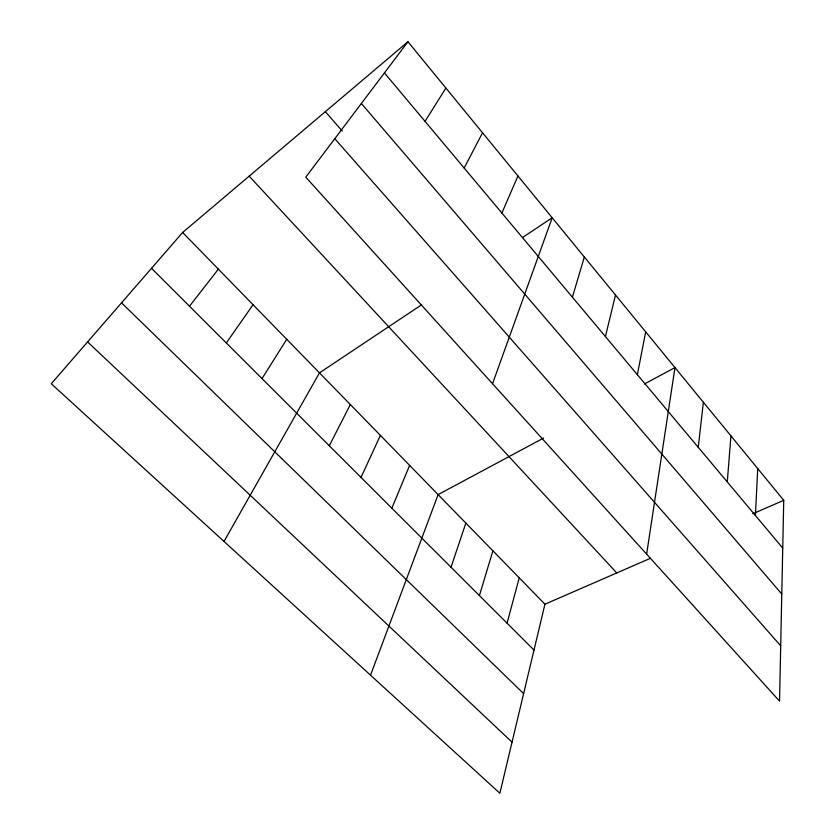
<?xml version="1.0" encoding="UTF-8"?>
<svg xmlns="http://www.w3.org/2000/svg" width="835" height="835" viewBox="0 0 835 835"><rect width="100%" height="100%" fill="white"/><g stroke="black" fill="none" stroke-linecap="round" stroke-linejoin="round"><path stroke-width="1.25" d="M783.731 500.311L779.546 701.118L305.767 177.166L407.95 41.75L783.731 500.311L752.773 513.786M755.424 515.519L757.721 468.581M727.275 481.931L730.949 435.901M698.248 447.299L703.373 402.261M646.634 554.137L674.972 367.598L644.526 383.923M637.366 374.664L645.695 331.871M650.465 558.291L544.931 604.206L499.862 793.25L51.269 383.745L182.635 232.474L407.95 41.75M605.427 336.557L615.499 295.016M507.064 623.181L519.245 577.841M572.413 297.177L584.343 257.003M479.415 595.585L492.89 550.808M451.015 567.236L465.867 523.075M492.535 383.714L552.185 217.768L522.48 237.568M370.521 675.181L438.124 494.612L543.627 438.031M391.845 508.181L409.641 465.387M501.877 213.019L517.961 175.987M361.012 477.401L380.395 435.379M329.293 445.744L350.345 404.547M464.156 168.012L482.546 132.786M224.03 541.445L319.471 372.869L421.706 304.723M425.036 121.346L445.9 88.061M262.023 378.599L286.739 339.292M226.316 342.966L253.057 304.733M189.503 306.215L218.373 269.141M87.591 341.922L512.043 742.158M121.524 302.844L523.618 693.624M151.521 268.306L534.003 650.068M182.635 232.474L544.931 604.206M249.174 176.143L616.773 572.956M334.793 138.694L780.694 645.831M325.347 111.671L342.287 131.064M361.367 103.477L781.769 594.029M384.434 72.906L782.729 548.094"/></g></svg>
